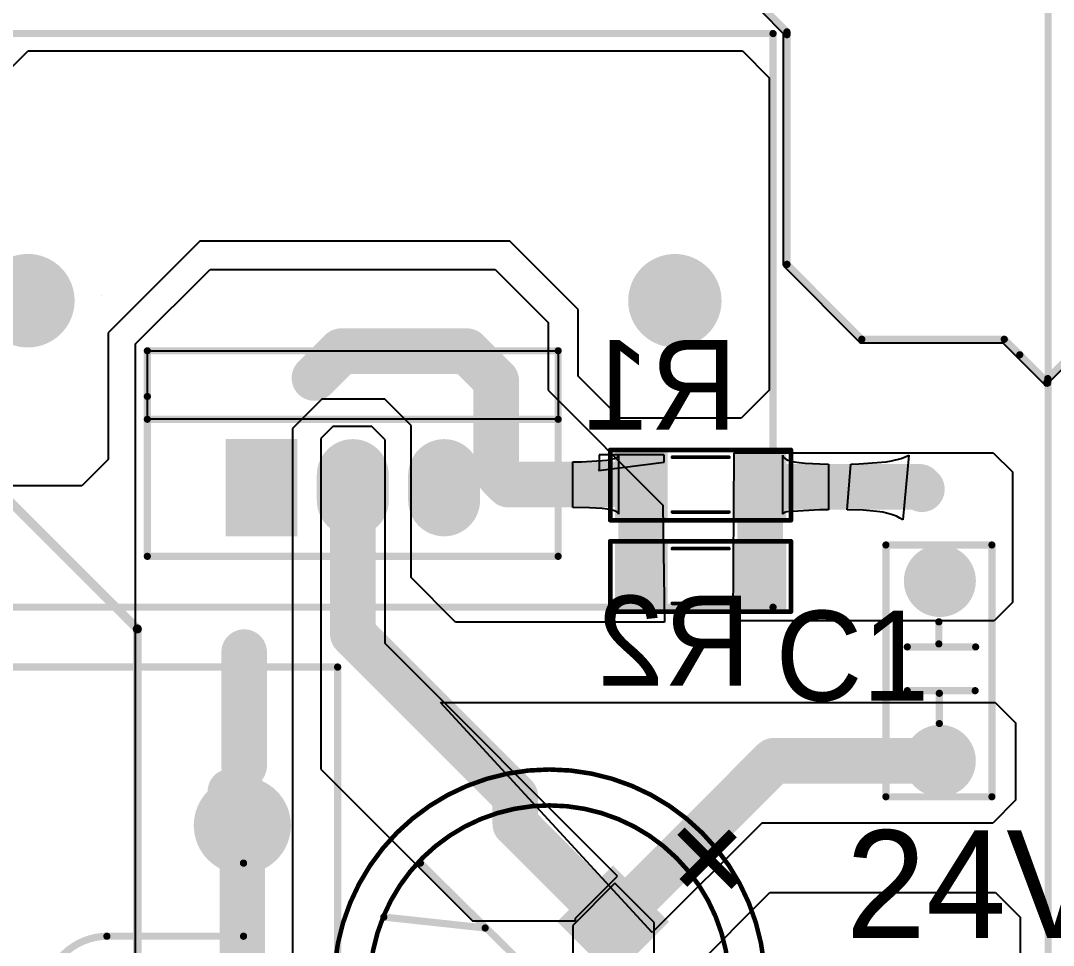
# Model space of a CAD drawing. Header units: millimetres. Extents: x 0.99 to 6.96, y 0.76 to 5.84.
# Drawn here: x 2.71 to 3.841, y 2.161 to 3.173 of the extents above; entities that cross this region are included whole.
import ezdxf

# ---------------------------------------------------------------- set-up
doc = ezdxf.new("R2010")
doc.units = ezdxf.units.MM
doc.header["$MEASUREMENT"] = 0
for name, color, linetype in [('BottomLayer', 5, 'Continuous'), ('BottomOverlay', 54, 'Continuous'), ('BottomPaste', 16, 'Continuous'), ('BottomSolder', 6, 'Continuous'), ('KeepOutLayer', 6, 'Continuous'), ('Mechanical15', 56, 'Continuous'), ('MultiLayer', 9, 'Continuous'), ('PadHoleLayer', 156, 'Continuous'), ('TopLayer', 1, 'Continuous'), ('TopOverlay', 2, 'Continuous'), ('TopSolder', 216, 'Continuous')]:
    doc.layers.add(name, color=color, linetype=linetype)

# ---------------------------------------------------------------- blocks, each defined once
blk = doc.blocks.new('CAP_5___2')
at = {"layer": 'BottomLayer', "const_width": 0.0354}
for points in [[(-0.0177, 0, 1), (0.0177, 0, 1)], [(0.1791, 0, 1), (0.2146, 0, 1)]]:
    blk.add_lwpolyline(points, format="xyb", close=True, dxfattribs=at)
at = {"layer": 'BottomSolder', "const_width": 0.0394}
for points in [[(-0.0197, 0, 1), (0.0197, 0, 1)], [(0.1771, 0, 1), (0.2166, 0, 1)]]:
    blk.add_lwpolyline(points, format="xyb", close=True, dxfattribs=at)
at = {"layer": 'MultiLayer', "const_width": 0.0354}
for points in [[(-0.0177, 0, 1), (0.0177, 0, 1)], [(0.1791, 0, 1), (0.2146, 0, 1)]]:
    blk.add_lwpolyline(points, format="xyb", close=True, dxfattribs=at)
at = {"layer": 'PadHoleLayer', "const_width": 0.0169}
for points in [[(-0.0085, 0, 1), (0.0085, 0, 1)], [(0.1884, 0, 1), (0.2053, 0, 1)]]:
    blk.add_lwpolyline(points, format="xyb", close=True, dxfattribs=at)
at = {"layer": 'TopLayer', "const_width": 0.0354}
for points in [[(-0.0177, 0, 1), (0.0177, 0, 1)], [(0.1791, 0, 1), (0.2146, 0, 1)]]:
    blk.add_lwpolyline(points, format="xyb", close=True, dxfattribs=at)
at = {"layer": 'TopOverlay', "const_width": 0.00787}
for points in [[(-0.0394, 0.0591), (-0.0394, -0.057)], [(-0.0394, 0.0591), (0.2362, 0.0591)], [(0.2362, 0.0591), (0.2362, -0.057)], [(0.0768, 0.0357), (0.0768, -0.0387)], [(0.1246, 0.0357), (0.1246, -0.0392)], [(0.0407, 0.0006), (0.0739, 0.0006)], [(0.1279, 0.0011), (0.1521, 0.0011)], [(-0.0394, -0.057), (0.2362, -0.057)]]:
    blk.add_lwpolyline(points, dxfattribs=at)
at = {"layer": 'TopOverlay', "const_width": 0.00394}
for points in [[(-0.0413, 0.0591, 1), (-0.0374, 0.0591, 1)], [(-0.0413, 0.0591, 1), (-0.0374, 0.0591, 1)], [(0.2343, 0.0591, 1), (0.2382, 0.0591, 1)], [(0.2343, 0.0591, 1), (0.2382, 0.0591, 1)], [(0.0748, 0.0357, 1), (0.0787, 0.0357, 1)], [(0.1227, 0.0357, 1), (0.1266, 0.0357, 1)], [(0.0388, 0.0006, 1), (0.0427, 0.0006, 1)], [(0.0719, 0.0006, 1), (0.0759, 0.0006, 1)], [(0.126, 0.0011, 1), (0.1299, 0.0011, 1)], [(0.1501, 0.0011, 1), (0.1541, 0.0011, 1)], [(0.0748, -0.0387, 1), (0.0787, -0.0387, 1)], [(0.1227, -0.0392, 1), (0.1266, -0.0392, 1)], [(-0.0413, -0.057, 1), (-0.0374, -0.057, 1)], [(-0.0413, -0.057, 1), (-0.0374, -0.057, 1)], [(0.2343, -0.057, 1), (0.2382, -0.057, 1)], [(0.2343, -0.057, 1), (0.2382, -0.057, 1)]]:
    blk.add_lwpolyline(points, format="xyb", close=True, dxfattribs=at)
at = {"layer": 'TopSolder', "const_width": 0.0394}
for points in [[(-0.0197, 0, 1), (0.0197, 0, 1)], [(0.1771, 0, 1), (0.2166, 0, 1)]]:
    blk.add_lwpolyline(points, format="xyb", close=True, dxfattribs=at)
blk = doc.blocks.new('CA_ALU_10_5')
at = {"layer": 'BottomLayer', "const_width": 0.0394}
blk.add_lwpolyline([(0.0787, 0, 1), (0.1181, 0, 1)], format="xyb", close=True, dxfattribs=at)
at = {"layer": 'BottomLayer'}
blk.add_solid([(-0.1378, -0.0394), (-0.0591, -0.0394), (-0.1378, 0.0394), (-0.0591, 0.0394)], dxfattribs=at)
at = {"layer": 'BottomSolder', "const_width": 0.0434}
blk.add_lwpolyline([(0.0767, 0, 1), (0.1201, 0, 1)], format="xyb", close=True, dxfattribs=at)
at = {"layer": 'BottomSolder'}
blk.add_solid([(-0.1418, -0.0434), (-0.0551, -0.0434), (-0.1418, 0.0434), (-0.0551, 0.0434)], dxfattribs=at)
at = {"layer": 'Mechanical15'}
for points, const_width in [([(0.2362, 0, 1), (-0.2362, 0, 1)], 0.005), ([(-0.2375, 0, 1), (-0.235, 0, 1)], 0.0025), ([(0.235, 0, 1), (0.2375, 0, 1)], 0.0025)]:
    blk.add_lwpolyline(points, format="xyb", close=True, dxfattribs=dict(at, const_width=const_width))
at = {"layer": 'PadHoleLayer', "const_width": 0.0177}
for points in [[(-0.1073, 0, 1), (-0.0896, 0, 1)], [(0.0896, 0, 1), (0.1073, 0, 1)]]:
    blk.add_lwpolyline(points, format="xyb", close=True, dxfattribs=at)
at = {"layer": 'TopLayer', "const_width": 0.0394}
blk.add_lwpolyline([(0.0787, 0, 1), (0.1181, 0, 1)], format="xyb", close=True, dxfattribs=at)
at = {"layer": 'TopLayer'}
blk.add_solid([(-0.1378, -0.0394), (-0.0591, -0.0394), (-0.1378, 0.0394), (-0.0591, 0.0394)], dxfattribs=at)
at = {"layer": 'TopOverlay'}
for points, const_width in [([(0.1969, 0, 1), (-0.1969, 0, 1)], 0.005), ([(-0.1981, 0, 1), (-0.1956, 0, 1)], 0.0025), ([(0.1956, 0, 1), (0.1981, 0, 1)], 0.0025)]:
    blk.add_lwpolyline(points, format="xyb", close=True, dxfattribs=dict(at, const_width=const_width))
at = {"layer": 'TopSolder', "const_width": 0.0434}
blk.add_lwpolyline([(0.0767, 0, 1), (0.1201, 0, 1)], format="xyb", close=True, dxfattribs=at)
at = {"layer": 'TopSolder'}
blk.add_solid([(-0.1418, -0.0434), (-0.0551, -0.0434), (-0.1418, 0.0434), (-0.0551, 0.0434)], dxfattribs=at)
at = {"layer": 'TopOverlay'}
blk.add_text('+', height=0.1181, dxfattribs=at).set_placement((-0.2673, -0.0325))
blk = doc.blocks.new('TO_220_1_F___14')
at = {"layer": 'BottomLayer'}
for points, const_width in [([(-0.2756, 0.2047, 1), (-0.2362, 0.2047, 1)], 0.0394), ([(0.4331, 0.2047, 1), (0.4724, 0.2047, 1)], 0.0394), ([(0.0823, 0.0138, 1), (0.1177, 0.0138, 1)], 0.0354), ([(0.1823, 0.0138, 1), (0.2177, 0.0138, 1)], 0.0354), ([(0.0823, -0.0138, 1), (0.1177, -0.0138, 1)], 0.0354), ([(0.1823, -0.0138, 1), (0.2177, -0.0138, 1)], 0.0354)]:
    blk.add_lwpolyline(points, format="xyb", close=True, dxfattribs=dict(at, const_width=const_width))
at = {"layer": 'BottomLayer', "const_width": 0.0709}
for points in [[(0.1, 0.0138), (0.1, -0.0138)], [(0.2, 0.0138), (0.2, -0.0138)]]:
    blk.add_lwpolyline(points, dxfattribs=at)
at = {"layer": 'BottomLayer'}
blk.add_solid([(-0.0354, -0.0492), (0.0354, -0.0492), (-0.0354, 0.0492), (0.0354, 0.0492)], dxfattribs=at)
at = {"layer": 'BottomSolder'}
for points, const_width in [([(-0.2776, 0.2047, 1), (-0.2342, 0.2047, 1)], 0.0434), ([(0.4311, 0.2047, 1), (0.4744, 0.2047, 1)], 0.0434), ([(0.0803, 0.0138, 1), (0.1197, 0.0138, 1)], 0.0394), ([(0.1803, 0.0138, 1), (0.2197, 0.0138, 1)], 0.0394), ([(0.0803, -0.0138, 1), (0.1197, -0.0138, 1)], 0.0394), ([(0.1803, -0.0138, 1), (0.2197, -0.0138, 1)], 0.0394)]:
    blk.add_lwpolyline(points, format="xyb", close=True, dxfattribs=dict(at, const_width=const_width))
at = {"layer": 'BottomSolder', "const_width": 0.0789}
for points in [[(0.1, 0.0138), (0.1, -0.0138)], [(0.2, 0.0138), (0.2, -0.0138)]]:
    blk.add_lwpolyline(points, dxfattribs=at)
at = {"layer": 'BottomSolder'}
blk.add_solid([(-0.0394, -0.0532), (0.0394, -0.0532), (-0.0394, 0.0532), (0.0394, 0.0532)], dxfattribs=at)
at = {"layer": 'MultiLayer'}
for points, const_width in [([(-0.2756, 0.2047, 1), (-0.2362, 0.2047, 1)], 0.0394), ([(0.4331, 0.2047, 1), (0.4724, 0.2047, 1)], 0.0394), ([(0.0823, 0.0138, 1), (0.1177, 0.0138, 1)], 0.0354), ([(0.1823, 0.0138, 1), (0.2177, 0.0138, 1)], 0.0354), ([(0.0823, -0.0138, 1), (0.1177, -0.0138, 1)], 0.0354), ([(0.1823, -0.0138, 1), (0.2177, -0.0138, 1)], 0.0354)]:
    blk.add_lwpolyline(points, format="xyb", close=True, dxfattribs=dict(at, const_width=const_width))
at = {"layer": 'MultiLayer', "const_width": 0.0709}
for points in [[(0.1, 0.0138), (0.1, -0.0138)], [(0.2, 0.0138), (0.2, -0.0138)]]:
    blk.add_lwpolyline(points, dxfattribs=at)
at = {"layer": 'MultiLayer'}
blk.add_solid([(-0.0354, -0.0492), (0.0354, -0.0492), (-0.0354, 0.0492), (0.0354, 0.0492)], dxfattribs=at)
at = {"layer": 'PadHoleLayer'}
for points, const_width in [([(-0.2815, 0.2047, 1), (-0.2303, 0.2047, 1)], 0.0512), ([(0.4272, 0.2047, 1), (0.4783, 0.2047, 1)], 0.0512), ([(-0.0118, 0, 1), (0.0118, 0, 1)], 0.0236), ([(0.0882, 0, 1), (0.1118, 0, 1)], 0.0236), ([(0.1882, 0, 1), (0.2118, 0, 1)], 0.0236)]:
    blk.add_lwpolyline(points, format="xyb", close=True, dxfattribs=dict(at, const_width=const_width))
at = {"layer": 'TopLayer'}
for points, const_width in [([(-0.2756, 0.2047, 1), (-0.2362, 0.2047, 1)], 0.0394), ([(0.4331, 0.2047, 1), (0.4724, 0.2047, 1)], 0.0394), ([(0.0823, 0.0138, 1), (0.1177, 0.0138, 1)], 0.0354), ([(0.1823, 0.0138, 1), (0.2177, 0.0138, 1)], 0.0354), ([(0.0823, -0.0138, 1), (0.1177, -0.0138, 1)], 0.0354), ([(0.1823, -0.0138, 1), (0.2177, -0.0138, 1)], 0.0354)]:
    blk.add_lwpolyline(points, format="xyb", close=True, dxfattribs=dict(at, const_width=const_width))
at = {"layer": 'TopLayer', "const_width": 0.0709}
for points in [[(0.1, 0.0138), (0.1, -0.0138)], [(0.2, 0.0138), (0.2, -0.0138)]]:
    blk.add_lwpolyline(points, dxfattribs=at)
at = {"layer": 'TopLayer'}
blk.add_solid([(-0.0354, -0.0492), (0.0354, -0.0492), (-0.0354, 0.0492), (0.0354, 0.0492)], dxfattribs=at)
at = {"layer": 'TopOverlay', "const_width": 0.00787}
for points in [[(-0.3667, -0.129), (-0.3667, 0.4971)], [(-0.3667, 0.4971), (0.5603, 0.4971)], [(0.5603, -0.1308), (0.5603, 0.4971)], [(-0.125, 0.0999), (-0.125, 0.1499)], [(-0.125, 0.1499), (0.325, 0.1499)], [(0.325, -0.0751), (0.325, 0.1499)], [(-0.125, -0.0751), (-0.125, 0.0999)], [(-0.125, 0.0749), (0.325, 0.0749)], [(-0.125, -0.0751), (0.325, -0.0751)], [(-0.3667, -0.129), (-0.3649, -0.1308)], [(-0.3649, -0.1308), (0.5603, -0.1308)]]:
    blk.add_lwpolyline(points, dxfattribs=at)
at = {"layer": 'TopOverlay'}
for points, const_width in [([(-0.3687, 0.4971, 1), (-0.3647, 0.4971, 1)], 0.00394), ([(-0.3687, 0.4971, 1), (-0.3647, 0.4971, 1)], 0.00394), ([(0.5583, 0.4971, 1), (0.5623, 0.4971, 1)], 0.00394), ([(0.5583, 0.4971, 1), (0.5623, 0.4971, 1)], 0.00394), ([(-0.127, 0.1499, 1), (-0.1231, 0.1499, 1)], 0.00393), ([(-0.127, 0.1499, 1), (-0.1231, 0.1499, 1)], 0.00393), ([(0.323, 0.1499, 1), (0.3269, 0.1499, 1)], 0.00393), ([(0.323, 0.1499, 1), (0.3269, 0.1499, 1)], 0.00393), ([(-0.127, 0.0999, 1), (-0.1231, 0.0999, 1)], 0.00393), ([(-0.127, 0.0999, 1), (-0.1231, 0.0999, 1)], 0.00393), ([(-0.127, 0.0749, 1), (-0.1231, 0.0749, 1)], 0.00393), ([(0.323, 0.0749, 1), (0.3269, 0.0749, 1)], 0.00393), ([(-0.127, -0.0751, 1), (-0.1231, -0.0751, 1)], 0.00393), ([(-0.127, -0.0751, 1), (-0.1231, -0.0751, 1)], 0.00393), ([(0.323, -0.0751, 1), (0.3269, -0.0751, 1)], 0.00393), ([(0.323, -0.0751, 1), (0.3269, -0.0751, 1)], 0.00393), ([(-0.3687, -0.129, 1), (-0.3647, -0.129, 1)], 0.00394), ([(-0.3687, -0.129, 1), (-0.3647, -0.129, 1)], 0.00394), ([(-0.3669, -0.1308, 1), (-0.3629, -0.1308, 1)], 0.00394), ([(-0.3669, -0.1308, 1), (-0.3629, -0.1308, 1)], 0.00394), ([(0.5583, -0.1308, 1), (0.5623, -0.1308, 1)], 0.00394), ([(0.5583, -0.1308, 1), (0.5623, -0.1308, 1)], 0.00394)]:
    blk.add_lwpolyline(points, format="xyb", close=True, dxfattribs=dict(at, const_width=const_width))
at = {"layer": 'TopSolder'}
for points, const_width in [([(-0.2776, 0.2047, 1), (-0.2342, 0.2047, 1)], 0.0434), ([(0.4311, 0.2047, 1), (0.4744, 0.2047, 1)], 0.0434), ([(0.0803, 0.0138, 1), (0.1197, 0.0138, 1)], 0.0394), ([(0.1803, 0.0138, 1), (0.2197, 0.0138, 1)], 0.0394), ([(0.0803, -0.0138, 1), (0.1197, -0.0138, 1)], 0.0394), ([(0.1803, -0.0138, 1), (0.2197, -0.0138, 1)], 0.0394)]:
    blk.add_lwpolyline(points, format="xyb", close=True, dxfattribs=dict(at, const_width=const_width))
at = {"layer": 'TopSolder', "const_width": 0.0789}
for points in [[(0.1, 0.0138), (0.1, -0.0138)], [(0.2, 0.0138), (0.2, -0.0138)]]:
    blk.add_lwpolyline(points, dxfattribs=at)
at = {"layer": 'TopSolder'}
blk.add_solid([(-0.0394, -0.0532), (0.0394, -0.0532), (-0.0394, 0.0532), (0.0394, 0.0532)], dxfattribs=at)
blk = doc.blocks.new('RES_SMD_1206_B_28')
at = {"layer": 'BottomLayer'}
for points in [[(-0.09, -0.0325), (-0.04, -0.0325), (-0.09, 0.0325), (-0.04, 0.0325)], [(0.04, -0.0325), (0.09, -0.0325), (0.04, 0.0325), (0.09, 0.0325)]]:
    blk.add_solid(points, dxfattribs=at)
at = {"layer": 'BottomOverlay'}
for points, const_width in [([(-0.099, -0.039), (-0.099, 0.038)], 0.005), ([(-0.099, 0.038), (0.099, 0.038)], 0.005), ([(0.099, -0.039), (0.099, 0.038)], 0.005), ([(-0.031, 0.03), (0.031, 0.03)], 0.004), ([(-0.031, -0.03), (0.031, -0.03)], 0.004), ([(-0.099, -0.039), (0.099, -0.039)], 0.005)]:
    blk.add_lwpolyline(points, dxfattribs=dict(at, const_width=const_width))
for points, const_width in [([(-0.1003, 0.038, 1), (-0.0978, 0.038, 1)], 0.0025), ([(-0.1003, 0.038, 1), (-0.0978, 0.038, 1)], 0.0025), ([(0.0977, 0.038, 1), (0.1002, 0.038, 1)], 0.0025), ([(0.0977, 0.038, 1), (0.1002, 0.038, 1)], 0.0025), ([(-0.032, 0.03, 1), (-0.03, 0.03, 1)], 0.002), ([(0.03, 0.03, 1), (0.032, 0.03, 1)], 0.002), ([(-0.032, -0.03, 1), (-0.03, -0.03, 1)], 0.002), ([(0.03, -0.03, 1), (0.032, -0.03, 1)], 0.002), ([(-0.1003, -0.039, 1), (-0.0978, -0.039, 1)], 0.0025), ([(-0.1003, -0.039, 1), (-0.0978, -0.039, 1)], 0.0025), ([(0.0977, -0.039, 1), (0.1002, -0.039, 1)], 0.0025), ([(0.0977, -0.039, 1), (0.1002, -0.039, 1)], 0.0025)]:
    blk.add_lwpolyline(points, format="xyb", close=True, dxfattribs=dict(at, const_width=const_width))
at = {"layer": 'BottomPaste'}
for points in [[(-0.09, -0.0325), (-0.04, -0.0325), (-0.09, 0.0325), (-0.04, 0.0325)], [(0.04, -0.0325), (0.09, -0.0325), (0.04, 0.0325), (0.09, 0.0325)]]:
    blk.add_solid(points, dxfattribs=at)
at = {"layer": 'BottomSolder'}
for points in [[(-0.094, -0.0365), (-0.036, -0.0365), (-0.094, 0.0365), (-0.036, 0.0365)], [(0.036, -0.0365), (0.094, -0.0365), (0.036, 0.0365), (0.094, 0.0365)]]:
    blk.add_solid(points, dxfattribs=at)
blk = doc.blocks.new('RES_SMD_1206_B_29')
at = {"layer": 'BottomLayer'}
for points in [[(-0.09, -0.0325), (-0.04, -0.0325), (-0.09, 0.0325), (-0.04, 0.0325)], [(0.04, -0.0325), (0.09, -0.0325), (0.04, 0.0325), (0.09, 0.0325)]]:
    blk.add_solid(points, dxfattribs=at)
at = {"layer": 'BottomOverlay'}
for points, const_width in [([(-0.099, -0.039), (-0.099, 0.038)], 0.005), ([(-0.099, 0.038), (0.099, 0.038)], 0.005), ([(0.099, -0.039), (0.099, 0.038)], 0.005), ([(-0.031, 0.03), (0.031, 0.03)], 0.004), ([(-0.031, -0.03), (0.031, -0.03)], 0.004), ([(-0.099, -0.039), (0.099, -0.039)], 0.005)]:
    blk.add_lwpolyline(points, dxfattribs=dict(at, const_width=const_width))
for points, const_width in [([(-0.1003, 0.038, 1), (-0.0978, 0.038, 1)], 0.0025), ([(-0.1003, 0.038, 1), (-0.0978, 0.038, 1)], 0.0025), ([(0.0977, 0.038, 1), (0.1002, 0.038, 1)], 0.0025), ([(0.0977, 0.038, 1), (0.1002, 0.038, 1)], 0.0025), ([(-0.032, 0.03, 1), (-0.03, 0.03, 1)], 0.002), ([(0.03, 0.03, 1), (0.032, 0.03, 1)], 0.002), ([(-0.032, -0.03, 1), (-0.03, -0.03, 1)], 0.002), ([(0.03, -0.03, 1), (0.032, -0.03, 1)], 0.002), ([(-0.1003, -0.039, 1), (-0.0978, -0.039, 1)], 0.0025), ([(-0.1003, -0.039, 1), (-0.0978, -0.039, 1)], 0.0025), ([(0.0977, -0.039, 1), (0.1002, -0.039, 1)], 0.0025), ([(0.0977, -0.039, 1), (0.1002, -0.039, 1)], 0.0025)]:
    blk.add_lwpolyline(points, format="xyb", close=True, dxfattribs=dict(at, const_width=const_width))
at = {"layer": 'BottomPaste'}
for points in [[(-0.09, -0.0325), (-0.04, -0.0325), (-0.09, 0.0325), (-0.04, 0.0325)], [(0.04, -0.0325), (0.09, -0.0325), (0.04, 0.0325), (0.09, 0.0325)]]:
    blk.add_solid(points, dxfattribs=at)
at = {"layer": 'BottomSolder'}
for points in [[(-0.094, -0.0365), (-0.036, -0.0365), (-0.094, 0.0365), (-0.036, 0.0365)], [(0.036, -0.0365), (0.094, -0.0365), (0.036, 0.0365), (0.094, 0.0365)]]:
    blk.add_solid(points, dxfattribs=at)
blk = doc.blocks.new('EE29_48')
at = {"layer": 'BottomLayer', "const_width": 0.0492}
for points in [[(0.6545, 0, 1), (0.7037, 0, 1)], [(0.6545, -0.1969, 1), (0.7037, -0.1969, 1)], [(-0.0246, -0.3937, 1), (0.0246, -0.3937, 1)], [(-0.0246, -0.5906, 1), (0.0246, -0.5906, 1)], [(0.6545, -0.5906, 1), (0.7037, -0.5906, 1)], [(-0.0246, -0.7874, 1), (0.0246, -0.7874, 1)], [(0.6545, -0.7874, 1), (0.7037, -0.7874, 1)]]:
    blk.add_lwpolyline(points, format="xyb", close=True, dxfattribs=at)
at = {"layer": 'BottomLayer'}
blk.add_solid([(-0.0492, -0.0492), (0.0492, -0.0492), (-0.0492, 0.0492), (0.0492, 0.0492)], dxfattribs=at)
at = {"layer": 'BottomSolder', "const_width": 0.0532}
for points in [[(0.6525, 0, 1), (0.7057, 0, 1)], [(0.6525, -0.1969, 1), (0.7057, -0.1969, 1)], [(-0.0266, -0.3937, 1), (0.0266, -0.3937, 1)], [(-0.0266, -0.5906, 1), (0.0266, -0.5906, 1)], [(0.6525, -0.5906, 1), (0.7057, -0.5906, 1)], [(-0.0266, -0.7874, 1), (0.0266, -0.7874, 1)], [(0.6525, -0.7874, 1), (0.7057, -0.7874, 1)]]:
    blk.add_lwpolyline(points, format="xyb", close=True, dxfattribs=at)
at = {"layer": 'BottomSolder'}
blk.add_solid([(-0.0532, -0.0532), (0.0532, -0.0532), (-0.0532, 0.0532), (0.0532, 0.0532)], dxfattribs=at)
at = {"layer": 'MultiLayer', "const_width": 0.0492}
for points in [[(0.6545, 0, 1), (0.7037, 0, 1)], [(0.6545, -0.1969, 1), (0.7037, -0.1969, 1)], [(-0.0246, -0.3937, 1), (0.0246, -0.3937, 1)], [(-0.0246, -0.5906, 1), (0.0246, -0.5906, 1)], [(0.6545, -0.5906, 1), (0.7037, -0.5906, 1)], [(-0.0246, -0.7874, 1), (0.0246, -0.7874, 1)], [(0.6545, -0.7874, 1), (0.7037, -0.7874, 1)]]:
    blk.add_lwpolyline(points, format="xyb", close=True, dxfattribs=at)
at = {"layer": 'MultiLayer'}
blk.add_solid([(-0.0492, -0.0492), (0.0492, -0.0492), (-0.0492, 0.0492), (0.0492, 0.0492)], dxfattribs=at)
at = {"layer": 'PadHoleLayer', "const_width": 0.0236}
for points in [[(-0.0118, 0, 1), (0.0118, 0, 1)], [(0.6673, 0, 1), (0.6909, 0, 1)], [(0.6673, -0.1969, 1), (0.6909, -0.1969, 1)], [(-0.0118, -0.3937, 1), (0.0118, -0.3937, 1)], [(-0.0118, -0.5906, 1), (0.0118, -0.5906, 1)], [(0.6673, -0.5906, 1), (0.6909, -0.5906, 1)], [(-0.0118, -0.7874, 1), (0.0118, -0.7874, 1)], [(0.6673, -0.7874, 1), (0.6909, -0.7874, 1)]]:
    blk.add_lwpolyline(points, format="xyb", close=True, dxfattribs=at)
at = {"layer": 'TopLayer', "const_width": 0.0492}
for points in [[(0.6545, 0, 1), (0.7037, 0, 1)], [(0.6545, -0.1969, 1), (0.7037, -0.1969, 1)], [(-0.0246, -0.3937, 1), (0.0246, -0.3937, 1)], [(-0.0246, -0.5906, 1), (0.0246, -0.5906, 1)], [(0.6545, -0.5906, 1), (0.7037, -0.5906, 1)], [(-0.0246, -0.7874, 1), (0.0246, -0.7874, 1)], [(0.6545, -0.7874, 1), (0.7037, -0.7874, 1)]]:
    blk.add_lwpolyline(points, format="xyb", close=True, dxfattribs=at)
at = {"layer": 'TopLayer'}
blk.add_solid([(-0.0492, -0.0492), (0.0492, -0.0492), (-0.0492, 0.0492), (0.0492, 0.0492)], dxfattribs=at)
at = {"layer": 'TopOverlay', "const_width": 0.00787}
for points in [[(-0.1266, -0.9682), (-0.1266, 0.1733)], [(-0.1266, 0.1733), (0.7835, 0.1733)], [(0.3101, -0.9661), (0.3101, 0.1697)], [(0.3988, -0.9665), (0.3988, 0.1713)], [(0.7835, -0.9073), (0.7835, 0.1733)], [(0.043, 0.0088), (0.1677, 0.0088)], [(0.6804, -0.1482), (0.6804, -0.0413)], [(0.5307, -0.1213), (0.6804, -0.1213)], [(0.04, -0.4044), (0.178, -0.4044)], [(0.0482, -0.5856), (0.1749, -0.5856)], [(0.6821, -0.7423), (0.6821, -0.6354)], [(0.5479, -0.6729), (0.6833, -0.6729)], [(0.0463, -0.793), (0.1739, -0.793)], [(0.7226, -0.9682), (0.7835, -0.9073)], [(-0.1266, -0.9682), (0.7226, -0.9682)]]:
    blk.add_lwpolyline(points, dxfattribs=at)
at = {"layer": 'TopOverlay', "const_width": 0.00394}
for points in [[(-0.1286, 0.1733, 1), (-0.1246, 0.1733, 1)], [(-0.1286, 0.1733, 1), (-0.1246, 0.1733, 1)], [(0.3081, 0.1697, 1), (0.312, 0.1697, 1)], [(0.3968, 0.1713, 1), (0.4008, 0.1713, 1)], [(0.7815, 0.1733, 1), (0.7855, 0.1733, 1)], [(0.7815, 0.1733, 1), (0.7855, 0.1733, 1)], [(0.041, 0.0088, 1), (0.045, 0.0088, 1)], [(0.1658, 0.0088, 1), (0.1697, 0.0088, 1)], [(0.1658, 0.0088, 1), (0.1697, 0.0088, 1)], [(0.6784, -0.0413, 1), (0.6824, -0.0413, 1)], [(0.5288, -0.1213, 1), (0.5327, -0.1213, 1)], [(0.5288, -0.1213, 1), (0.5327, -0.1213, 1)], [(0.6784, -0.1213, 1), (0.6824, -0.1213, 1)], [(0.1689, -0.129, 1), (0.1728, -0.129, 1)], [(0.1693, -0.1287, 1), (0.1733, -0.1287, 1)], [(0.6784, -0.1482, 1), (0.6824, -0.1482, 1)], [(0.5319, -0.2591, 1), (0.5358, -0.2591, 1)], [(0.5334, -0.2592, 1), (0.5374, -0.2592, 1)], [(0.1724, -0.2665, 1), (0.1764, -0.2665, 1)], [(0.1729, -0.2666, 1), (0.1768, -0.2666, 1)], [(0.5365, -0.397, 1), (0.5405, -0.397, 1)], [(0.5381, -0.3972, 1), (0.5421, -0.3972, 1)], [(0.0381, -0.4044, 1), (0.042, -0.4044, 1)], [(0.176, -0.4044, 1), (0.1799, -0.4044, 1)], [(0.176, -0.4044, 1), (0.1799, -0.4044, 1)], [(0.5412, -0.5349, 1), (0.5452, -0.5349, 1)], [(0.5428, -0.5351, 1), (0.5467, -0.5351, 1)], [(0.0463, -0.5856, 1), (0.0502, -0.5856, 1)], [(0.173, -0.5856, 1), (0.1769, -0.5856, 1)], [(0.173, -0.5856, 1), (0.1769, -0.5856, 1)], [(0.6802, -0.6354, 1), (0.6841, -0.6354, 1)], [(0.5459, -0.6729, 1), (0.5498, -0.6729, 1)], [(0.5459, -0.6729, 1), (0.5498, -0.6729, 1)], [(0.6814, -0.6729, 1), (0.6853, -0.6729, 1)], [(0.1734, -0.6891, 1), (0.1774, -0.6891, 1)], [(0.1734, -0.6891, 1), (0.1774, -0.6891, 1)], [(0.6802, -0.7423, 1), (0.6841, -0.7423, 1)], [(0.0443, -0.793, 1), (0.0482, -0.793, 1)], [(0.172, -0.793, 1), (0.1759, -0.793, 1)], [(0.1739, -0.7926, 1), (0.1778, -0.7926, 1)], [(0.7815, -0.9073, 1), (0.7855, -0.9073, 1)], [(0.7815, -0.9073, 1), (0.7855, -0.9073, 1)], [(-0.1286, -0.9682, 1), (-0.1246, -0.9682, 1)], [(-0.1286, -0.9682, 1), (-0.1246, -0.9682, 1)], [(0.3081, -0.9661, 1), (0.312, -0.9661, 1)], [(0.3968, -0.9665, 1), (0.4008, -0.9665, 1)], [(0.7206, -0.9682, 1), (0.7246, -0.9682, 1)], [(0.7206, -0.9682, 1), (0.7246, -0.9682, 1)]]:
    blk.add_lwpolyline(points, format="xyb", close=True, dxfattribs=at)
at = {"layer": 'TopOverlay', "const_width": 0.00787}
for points in [[(0.1677, 0.0088, -1.008867), (0.1708, -0.129)], [(0.5338, -0.2591, -1.008867), (0.5307, -0.1213)], [(0.1713, -0.1287, -1.008867), (0.1744, -0.2665)], [(0.5385, -0.397, -1.008867), (0.5354, -0.2592)], [(0.1749, -0.2666, -1.008867), (0.178, -0.4044)], [(0.5432, -0.5349, -1.008867), (0.5401, -0.3972)], [(0.5479, -0.6729, -1.008867), (0.5448, -0.5351)], [(0.1749, -0.5856, -1.004118), (0.1754, -0.6891)], [(0.1754, -0.6891, -1.004118), (0.1758, -0.7926)]]:
    blk.add_lwpolyline(points, format="xyb", dxfattribs=at)
at = {"layer": 'TopSolder', "const_width": 0.0532}
for points in [[(0.6525, 0, 1), (0.7057, 0, 1)], [(0.6525, -0.1969, 1), (0.7057, -0.1969, 1)], [(-0.0266, -0.3937, 1), (0.0266, -0.3937, 1)], [(-0.0266, -0.5906, 1), (0.0266, -0.5906, 1)], [(0.6525, -0.5906, 1), (0.7057, -0.5906, 1)], [(-0.0266, -0.7874, 1), (0.0266, -0.7874, 1)], [(0.6525, -0.7874, 1), (0.7057, -0.7874, 1)]]:
    blk.add_lwpolyline(points, format="xyb", close=True, dxfattribs=at)
at = {"layer": 'TopSolder'}
blk.add_solid([(-0.0532, -0.0532), (0.0532, -0.0532), (-0.0532, 0.0532), (0.0532, 0.0532)], dxfattribs=at)

msp = doc.modelspace()

# ---------------------------------------------------------------- linework, layer by layer
at = {"layer": 'BottomLayer'}
for p, q in [((2.6681, 3.0893), (2.7185, 3.1397)), ((2.7185, 3.1397), (3.5007, 3.1397)), ((3.5007, 3.1397), (3.5301, 3.1103)), ((3.5301, 3.1103), (3.5301, 2.7683)), ((2.9064, 2.9316), (2.806, 2.8312)), ((3.246, 2.9316), (2.9064, 2.9316)), ((3.321, 2.8566), (3.246, 2.9316)), ((2.836, 2.819), (2.9176, 2.9006)), ((2.9176, 2.9006), (3.23, 2.9006)), ((3.23, 2.9006), (3.288, 2.8426)), ((2.7988, 2.8719), (2.7988, 2.8719)), ((3.321, 2.7836), (3.321, 2.8566)), ((3.288, 2.8426), (3.288, 2.7682)), ((2.806, 2.8312), (2.806, 2.6926)), ((2.836, 2.0646), (2.836, 2.819)), ((3.367, 2.7376), (3.321, 2.7836)), ((3.288, 2.7682), (3.4136, 2.6426)), ((3.5301, 2.7683), (3.4994, 2.7376)), ((3.04, 2.7586), (3.008, 2.7266)), ((3.109, 2.7586), (3.04, 2.7586)), ((3.138, 2.7296), (3.109, 2.7586)), ((3.4994, 2.7376), (3.367, 2.7376)), ((3.008, 2.7266), (3.008, 2.0776)), ((3.052, 2.7286), (3.039, 2.7156)), ((3.095, 2.7286), (3.052, 2.7286)), ((3.1096, 2.714), (3.095, 2.7286)), ((3.138, 2.5632), (3.138, 2.7296)), ((3.039, 2.7156), (3.039, 2.3536)), ((3.1096, 2.491), (3.1096, 2.714)), ((2.806, 2.6926), (2.7771, 2.6637)), ((3.4145, 2.6976), (3.344, 2.6976)), ((3.344, 2.6976), (3.344, 2.6816)), ((3.3526, 2.6918), (3.3571, 2.6927)), ((3.3571, 2.6927), (3.3606, 2.6936)), ((3.3606, 2.6936), (3.3631, 2.6947)), ((3.3631, 2.6947), (3.3646, 2.696)), ((3.3646, 2.696), (3.3651, 2.6974)), ((3.3651, 2.6974), (3.3651, 2.6326)), ((3.415, 2.6971), (3.4145, 2.6976)), ((3.415, 2.6896), (3.415, 2.6971)), ((3.4905, 2.5159), (3.4916, 2.6999)), ((3.4916, 2.6999), (3.7755, 2.6999)), ((3.5449, 2.6326), (3.5449, 2.6974)), ((3.5449, 2.6974), (3.5454, 2.6955)), ((3.5454, 2.6955), (3.5469, 2.6938)), ((3.5469, 2.6938), (3.5494, 2.6923)), ((3.5494, 2.6923), (3.5529, 2.6911)), ((3.664, 2.691), (3.6746, 2.6937)), ((3.6746, 2.6937), (3.679, 2.6954)), ((3.6829, 2.6972), (3.6764, 2.6263)), ((3.679, 2.6954), (3.6829, 2.6972)), ((3.7755, 2.6999), (3.7965, 2.6789)), ((3.3151, 2.69), (3.3246, 2.6901)), ((3.3151, 2.64), (3.3151, 2.69)), ((3.3246, 2.6901), (3.3526, 2.6918)), ((3.343, 2.6806), (3.415, 2.6896)), ((3.344, 2.6816), (3.343, 2.6806)), ((3.5529, 2.6911), (3.5574, 2.69)), ((3.5574, 2.69), (3.5629, 2.6891)), ((3.5629, 2.6891), (3.5694, 2.6884)), ((3.5694, 2.6884), (3.5854, 2.6876)), ((3.5854, 2.6876), (3.5949, 2.6875)), ((3.5949, 2.6875), (3.5949, 2.6375)), ((3.6156, 2.6375), (3.6194, 2.6875)), ((3.6194, 2.6875), (3.6282, 2.6876)), ((3.6282, 2.6876), (3.658, 2.6899)), ((3.658, 2.6899), (3.664, 2.691)), ((3.7965, 2.6789), (3.7965, 2.5359)), ((2.7659, 2.6637), (2.6977, 2.6637)), ((2.7771, 2.6637), (2.7659, 2.6637)), ((3.3331, 2.6397), (3.3151, 2.64)), ((3.3471, 2.6388), (3.3331, 2.6397)), ((3.3526, 2.6382), (3.3471, 2.6388)), ((3.3571, 2.6373), (3.3526, 2.6382)), ((3.3606, 2.6364), (3.3571, 2.6373)), ((3.3631, 2.6353), (3.3606, 2.6364)), ((3.4136, 2.6426), (3.4154, 2.5146)), ((3.5854, 2.6374), (3.5494, 2.6351)), ((3.5949, 2.6375), (3.5854, 2.6374)), ((3.6331, 2.6371), (3.6156, 2.6375)), ((3.6479, 2.6357), (3.6331, 2.6371)), ((3.6544, 2.6347), (3.6479, 2.6357)), ((3.3646, 2.634), (3.3631, 2.6353)), ((3.3651, 2.6326), (3.3646, 2.634)), ((3.5454, 2.6335), (3.5449, 2.6326)), ((3.5469, 2.6344), (3.5454, 2.6335)), ((3.5494, 2.6351), (3.5469, 2.6344)), ((3.6601, 2.6335), (3.6544, 2.6347)), ((3.6652, 2.632), (3.6601, 2.6335)), ((3.6696, 2.6303), (3.6652, 2.632)), ((3.6733, 2.6284), (3.6696, 2.6303)), ((3.6764, 2.6263), (3.6733, 2.6284)), ((3.1866, 2.5146), (3.138, 2.5632)), ((3.7965, 2.5359), (3.7765, 2.5159)), ((3.4154, 2.5146), (3.1866, 2.5146)), ((3.7765, 2.5159), (3.4905, 2.5159)), ((3.364, 2.2366), (3.1096, 2.491)), ((3.141, 2.4596), (3.141, 2.4596)), ((3.402, 2.1746), (3.17, 2.4266)), ((3.17, 2.4266), (3.7775, 2.4266)), ((3.7775, 2.4266), (3.8, 2.4041)), ((3.8, 2.4041), (3.8, 2.3196)), ((3.039, 2.3536), (3.205, 2.1876)), ((3.8, 2.3196), (3.775, 2.2946)), ((3.522, 2.2946), (3.402, 2.1746)), ((3.775, 2.2946), (3.522, 2.2946)), ((3.361, 2.2286), (3.315, 2.1826)), ((3.318, 2.1906), (3.364, 2.2366)), ((3.404, 2.1856), (3.361, 2.2286)), ((3.425, 2.1128), (3.5308, 2.2186)), ((3.5308, 2.2186), (3.7778, 2.2186)), ((3.7778, 2.2186), (3.8048, 2.1916)), ((3.205, 2.1876), (3.318, 2.1876)), ((3.318, 2.1876), (3.318, 2.1906)), ((3.404, 1.8256), (3.404, 2.1856)), ((3.8048, 2.1916), (3.8048, 1.9336)), ((3.315, 2.1826), (3.315, 1.8236))]:
    msp.add_line(p, q, dxfattribs=at)
at = {"layer": 'BottomLayer', "const_width": 0.05}
for points in [[(3.032, 2.7817), (3.0613, 2.811)], [(3.0613, 2.811), (3.199, 2.811)], [(3.199, 2.811), (3.231, 2.779)], [(3.231, 2.707), (3.231, 2.779)], [(3.231, 2.679), (3.231, 2.707)], [(3.231, 2.679), (3.235, 2.675)], [(3.235, 2.6746), (3.235, 2.675)], [(3.235, 2.6746), (3.2446, 2.665)], [(3.074, 2.5016), (3.074, 2.6616)], [(3.2446, 2.665), (3.39, 2.665)], [(3.39, 2.565), (3.39, 2.665)], [(3.52, 2.6625), (3.52, 2.665)], [(3.52, 2.6625), (3.6948, 2.6625)], [(3.52, 2.565), (3.52, 2.6625)], [(3.6948, 2.6625), (3.6973, 2.66)], [(3.074, 2.5016), (3.252, 2.3236)], [(2.955, 2.3574), (2.955, 2.4816)], [(3.359, 2.1866), (3.5351, 2.3627)], [(3.5351, 2.3627), (3.717, 2.3627)], [(2.9399, 2.3289), (2.953, 2.3289)], [(2.953, 2.302), (2.953, 2.3289)], [(3.252, 2.2936), (3.252, 2.3236)], [(2.953, 2.132), (2.953, 2.302)], [(3.252, 2.2936), (3.359, 2.1866)], [(3.359, 2.0663), (3.359, 2.1866)]]:
    msp.add_lwpolyline(points, dxfattribs=at)
at = {"layer": 'BottomLayer', "const_width": 0.025}
for points in [[(3.0488, 2.811, 1), (3.0738, 2.811, 1)], [(3.0488, 2.811, 1), (3.0738, 2.811, 1)], [(3.1865, 2.811, 1), (3.2115, 2.811, 1)], [(3.1865, 2.811, 1), (3.2115, 2.811, 1)], [(3.0195, 2.7817, 1), (3.0445, 2.7817, 1)], [(3.2185, 2.779, 1), (3.2435, 2.779, 1)], [(3.2185, 2.779, 1), (3.2435, 2.779, 1)], [(3.2185, 2.707, 1), (3.2435, 2.707, 1)], [(3.2185, 2.707, 1), (3.2435, 2.707, 1)], [(3.2185, 2.679, 1), (3.2435, 2.679, 1)], [(3.2185, 2.679, 1), (3.2435, 2.679, 1)], [(3.2225, 2.675, 1), (3.2475, 2.675, 1)], [(3.2225, 2.675, 1), (3.2475, 2.675, 1)], [(3.2225, 2.6746, 1), (3.2475, 2.6746, 1)], [(3.2225, 2.6746, 1), (3.2475, 2.6746, 1)], [(3.0615, 2.6616, 1), (3.0865, 2.6616, 1)], [(3.2321, 2.665, 1), (3.2571, 2.665, 1)], [(3.2321, 2.665, 1), (3.2571, 2.665, 1)], [(3.3775, 2.665, 1), (3.4025, 2.665, 1)], [(3.3775, 2.665, 1), (3.4025, 2.665, 1)], [(3.5075, 2.665, 1), (3.5325, 2.665, 1)], [(3.5075, 2.6625, 1), (3.5325, 2.6625, 1)], [(3.5075, 2.6625, 1), (3.5325, 2.6625, 1)], [(3.5075, 2.6625, 1), (3.5325, 2.6625, 1)], [(3.6823, 2.6625, 1), (3.7073, 2.6625, 1)], [(3.6823, 2.6625, 1), (3.7073, 2.6625, 1)], [(3.6848, 2.66, 1), (3.7098, 2.66, 1)], [(3.3775, 2.565, 1), (3.4025, 2.565, 1)], [(3.5075, 2.565, 1), (3.5325, 2.565, 1)], [(3.0615, 2.5016, 1), (3.0865, 2.5016, 1)], [(3.0615, 2.5016, 1), (3.0865, 2.5016, 1)], [(2.9425, 2.4816, 1), (2.9675, 2.4816, 1)], [(3.5226, 2.3627, 1), (3.5476, 2.3627, 1)], [(3.5226, 2.3627, 1), (3.5476, 2.3627, 1)], [(3.7045, 2.3627, 1), (3.7295, 2.3627, 1)], [(2.9425, 2.3574, 1), (2.9675, 2.3574, 1)], [(2.9274, 2.3289, 1), (2.9524, 2.3289, 1)], [(2.9405, 2.3289, 1), (2.9655, 2.3289, 1)], [(2.9405, 2.3289, 1), (2.9655, 2.3289, 1)], [(3.2395, 2.3236, 1), (3.2645, 2.3236, 1)], [(3.2395, 2.3236, 1), (3.2645, 2.3236, 1)], [(2.9405, 2.302, 1), (2.9655, 2.302, 1)], [(2.9405, 2.302, 1), (2.9655, 2.302, 1)], [(3.2395, 2.2936, 1), (3.2645, 2.2936, 1)], [(3.2395, 2.2936, 1), (3.2645, 2.2936, 1)], [(3.3465, 2.1866, 1), (3.3715, 2.1866, 1)], [(3.3465, 2.1866, 1), (3.3715, 2.1866, 1)], [(3.3465, 2.1866, 1), (3.3715, 2.1866, 1)]]:
    msp.add_lwpolyline(points, format="xyb", close=True, dxfattribs=at)
at = {"layer": 'BottomOverlay', "const_width": 0.00984}
for points in [[(2.663, 2.682), (2.838, 2.507)], [(2.838, 2.0576), (2.838, 2.507)]]:
    msp.add_lwpolyline(points, dxfattribs=at)
at = {"layer": 'BottomOverlay', "const_width": 0.00492}
msp.add_lwpolyline([(2.8355, 2.507, 1), (2.8405, 2.507, 1)], format="xyb", close=True, dxfattribs=at)
msp.add_lwpolyline([(2.8355, 2.507, 1), (2.8405, 2.507, 1)], format="xyb", close=True, dxfattribs=at)
at = {"layer": 'KeepOutLayer', "const_width": 0.00787}
for points in [[(3.5245, 3.1855), (3.5495, 3.1605)], [(3.5495, 3.1575), (3.5495, 3.1605)], [(3.5495, 2.9061), (3.5495, 3.1575)], [(3.5495, 2.9061), (3.6315, 2.8241)], [(3.6315, 2.8241), (3.7875, 2.8241)], [(3.7875, 2.8241), (3.8045, 2.8071)], [(3.8045, 2.8071), (3.8343, 2.7773)], [(3.8351, 2.7811), (3.8626, 2.8086)]]:
    msp.add_lwpolyline(points, dxfattribs=at)
at = {"layer": 'KeepOutLayer', "const_width": 0.00394}
for points in [[(3.5475, 3.1605, 1), (3.5515, 3.1605, 1)], [(3.5475, 3.1605, 1), (3.5515, 3.1605, 1)], [(3.5475, 3.1575, 1), (3.5515, 3.1575, 1)], [(3.5475, 3.1575, 1), (3.5515, 3.1575, 1)], [(3.5475, 2.9061, 1), (3.5515, 2.9061, 1)], [(3.5475, 2.9061, 1), (3.5515, 2.9061, 1)], [(3.6295, 2.8241, 1), (3.6335, 2.8241, 1)], [(3.6295, 2.8241, 1), (3.6335, 2.8241, 1)], [(3.7855, 2.8241, 1), (3.7895, 2.8241, 1)], [(3.7855, 2.8241, 1), (3.7895, 2.8241, 1)], [(3.8025, 2.8071, 1), (3.8065, 2.8071, 1)], [(3.8025, 2.8071, 1), (3.8065, 2.8071, 1)], [(3.8332, 2.7811, 1), (3.8371, 2.7811, 1)], [(3.8323, 2.7773, 1), (3.8363, 2.7773, 1)]]:
    msp.add_lwpolyline(points, format="xyb", close=True, dxfattribs=at)
at = {"layer": 'MultiLayer'}
for p, q in [((3.5217, 3.1827), (3.5455, 3.1589)), ((3.5455, 3.1589), (3.5455, 2.9061)), ((3.5455, 2.9061), (3.5455, 2.9057)), ((3.5455, 2.9057), (3.5457, 2.9049)), ((3.5457, 2.9049), (3.546, 2.9042)), ((3.546, 2.9042), (3.5464, 2.9036)), ((3.5464, 2.9036), (3.5467, 2.9033)), ((3.5467, 2.9033), (3.5467, 2.9033)), ((3.5467, 2.9033), (3.6287, 2.8213)), ((3.6287, 2.8213), (3.629, 2.821)), ((3.629, 2.821), (3.6296, 2.8206)), ((3.6296, 2.8206), (3.6303, 2.8203)), ((3.6303, 2.8203), (3.6311, 2.8201)), ((3.6311, 2.8201), (3.6315, 2.8201)), ((3.6315, 2.8201), (3.6315, 2.8201)), ((3.6315, 2.8201), (3.7858, 2.8201)), ((3.7858, 2.8201), (3.8315, 2.7745)), ((3.8381, 2.7785), (3.8813, 2.8216)), ((3.8315, 2.7745), (3.8324, 2.7736)), ((3.8324, 2.7736), (3.8347, 2.7732)), ((3.8347, 2.7732), (3.8369, 2.7741)), ((3.8369, 2.7741), (3.8383, 2.7761)), ((3.8381, 2.7783), (3.8381, 2.7785)), ((3.8381, 2.7785), (3.8381, 2.7785)), ((3.8382, 2.778), (3.8381, 2.7783)), ((3.8382, 2.7777), (3.8382, 2.778)), ((3.8383, 2.7774), (3.8382, 2.7777)), ((3.8383, 2.7773), (3.8383, 2.7774)), ((3.8383, 2.7761), (3.8383, 2.7773))]:
    msp.add_line(p, q, dxfattribs=at)
at = {"layer": 'TopOverlay'}
for p, q in [((2.849, 2.7365), (2.849, 2.8115)), ((2.849, 2.8115), (3.299, 2.8115)), ((3.299, 2.8115), (3.299, 2.7365)), ((3.299, 2.7365), (2.849, 2.7365))]:
    msp.add_line(p, q, dxfattribs=at)
at = {"layer": 'TopOverlay', "const_width": 0.00787}
for points in [[(3.8356, 0.9626), (3.8356, 5.4114)], [(3.148, 2.2507), (3.424, 1.9787)], [(3.108, 2.1917), (3.219, 2.1797)]]:
    msp.add_lwpolyline(points, dxfattribs=at)
at = {"layer": 'TopOverlay', "const_width": 0.00394}
for points in [[(3.146, 2.2507, 1), (3.15, 2.2507, 1)], [(3.106, 2.1917, 1), (3.11, 2.1917, 1)], [(3.217, 2.1797, 1), (3.221, 2.1797, 1)]]:
    msp.add_lwpolyline(points, format="xyb", close=True, dxfattribs=at)

# ---------------------------------------------------------------- block references
for name, p, rotation in [('TO_220_1_F___14', (2.974, 2.6616), 360), ('RES_SMD_1206_B_28', (3.455, 2.665), 360), ('RES_SMD_1206_B_29', (3.455, 2.565), 360), ('CAP_5___2', (3.717, 2.3627), 90), ('EE29_48', (2.2739, 2.292), 360), ('CA_ALU_10_5', (3.2894, 2.117), 225)]:
    msp.add_blockref(name, p, dxfattribs=dict(rotation=rotation))

# ---------------------------------------------------------------- texts
at = {"layer": 'BottomOverlay', "text_generation_flag": 2}
for s, p in [('R1', (3.495, 2.725)), ('R2', (3.51, 2.445))]:
    msp.add_text(s, height=0.09843, dxfattribs=at).set_placement(p)
at = {"layer": 'TopOverlay'}
msp.add_text('C1', height=0.09843, dxfattribs=at).set_placement((3.537, 2.4286))
msp.add_text('24V', height=0.11811, rotation=360, dxfattribs=at).set_placement((3.614, 2.1686))

doc.saveas('drawing.dxf')
